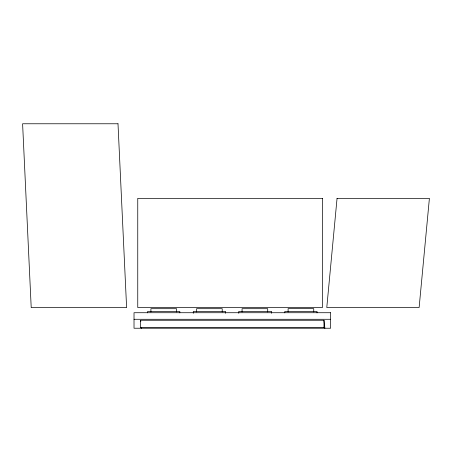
<?xml version="1.0" encoding="UTF-8"?>
<svg xmlns="http://www.w3.org/2000/svg" width="452" height="452" viewBox="0 0 452 452"><rect width="100%" height="100%" fill="white"/><g stroke="black" fill="none" stroke-linecap="round" stroke-linejoin="round"><path stroke-width="0.68" d="M134.018 319.281L330.615 319.281M140.657 320.265L323.977 320.265L324.886 328.231L323.977 327.649L140.657 327.649L140.657 320.265L140.809 321.592M140.657 327.649L141.561 328.231M323.977 320.265L323.977 327.649M317.033 312.857L317.033 311.445L284.805 311.445L284.805 312.857M313.739 311.953L313.739 308.654L288.105 308.654L288.105 311.953M271.595 313.287L271.595 311.4L238.775 311.4L238.775 313.287M267.703 311.976L267.703 308.693L242.069 308.693L242.069 311.976M225.61 313.292L225.61 311.439L193.292 311.439L193.292 313.292M222.22 311.976L222.22 308.693L196.586 308.693L196.586 311.976M179.817 312.857L179.817 311.445L147.612 311.445L147.612 312.857M176.546 311.976L176.546 308.693L150.911 308.693L150.911 311.976M337.056 198.355L326.779 307.541L419.128 307.541L429.4 198.355L337.056 198.355M118 123.769L22.6 123.769L31.211 307.637L126.611 307.637L118 123.769M322.445 198.355L137.753 198.355L137.753 307.541L322.445 307.541L322.445 198.355M330.615 312.722L134.018 312.722L134.018 328.231L330.615 328.231L330.615 312.722"/></g></svg>
